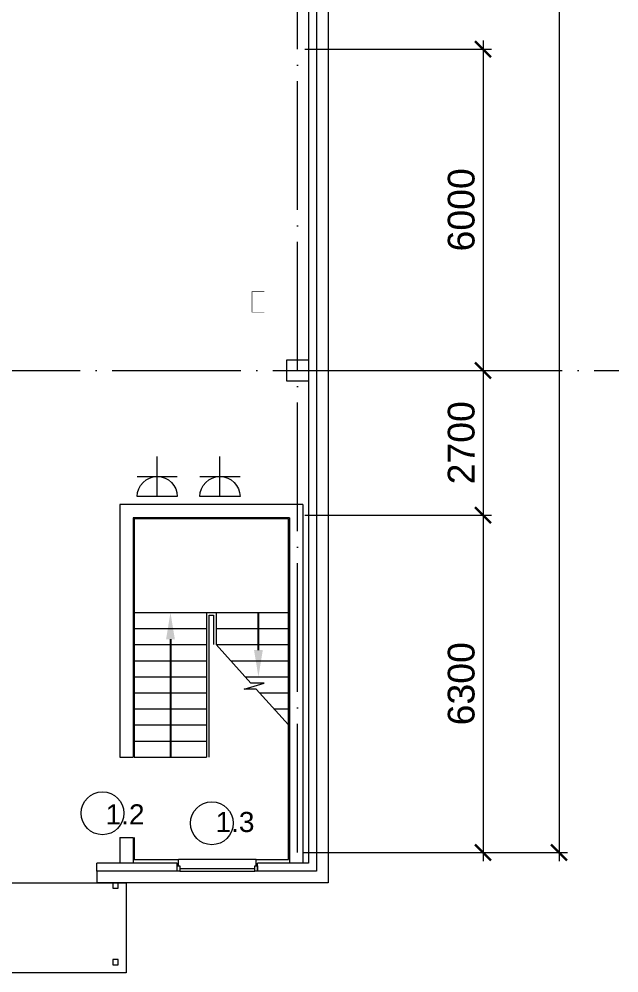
# Model space of a CAD drawing. Header units: millimetres. Extents: x -7047 to 653546, y -441812 to -147059.
# Drawn here: x 193082 to 204284, y -375211 to -357399 of the extents above; entities that cross this region are included whole.
import ezdxf
from ezdxf import colors
from ezdxf.entities.mleader import LeaderData, LeaderLine
from ezdxf.enums import TextEntityAlignment as Align
from ezdxf.math import Vec2, Vec3

# ---------------------------------------------------------------- set-up
doc = ezdxf.new("R2010")
doc.units = ezdxf.units.MM
doc.header["$PDMODE"] = 3
doc.linetypes.add('ACAD_ISO04W100', pattern=[30, 24, -3, 0, -3])
for name, color, linetype, lineweight in [('$Osveshenie', 240, 'Continuous', 15), ('$Оbорудование', 173, 'Continuous', 20), ('$Оbорудование @ 150', 173, 'Continuous', 20), ('1-Колонна', 244, 'Continuous', 60), ('1-Лестница', 236, 'Continuous', 15), ('1-Лестница детали', 247, 'Continuous', 5), ('1-Металл тонк', 107, 'Continuous', 15), ('1-Номр помещения', 173, 'Continuous', 20), ('1-Окна', 133, 'Continuous', 9), ('1-Размеры', 251, 'Continuous', 15), ('1-Стена Кирпич', 32, 'Continuous', 60), ('1-Стена сэндвич-панель', 157, 'Continuous', 60), ('1-Стена тонкая', 149, 'Continuous', 13), ('1-Цоколь', 249, 'Continuous', 15), ('Ось', 251, 'ACAD_ISO04W100', 9)]:
    doc.layers.add(name, color=color, linetype=linetype, lineweight=lineweight)
doc.styles.add('Arial-0', font='arial.ttf')
doc.styles.add('GOST_B 0.0', font='isocpeur.ttf')
doc.styles.add('Аннот2.5', font='arial.ttf', dxfattribs={"height": 2.5})
doc.dimstyles.new('АР-200', dxfattribs={"dimscale": 100, "dimtxt": 5, "dimasz": 3, "dimexe": 1.6, "dimexo": 1, "dimgap": 1.5, "dimtad": 1, "dimdec": 0, "dimdsep": 46, "dimtxsty": 'Arial-0', "dimblk": 'ARCHTICK', "dimcen": -4, "dimdle": 1.6, "dimclrd": 256, "dimclre": 256, "dimclrt": 256, "dimadec": 1, "dimazin": 0, "dimtfac": 1, "dimtdec": 0, "dimtmove": 1, "dimatfit": 3, "dimldrblk": 'ARCHTICK', "dimfxl": 1, "dimlwd": -1, "dimlwe": -1, "dimarcsym": 0})

# ---------------------------------------------------------------- blocks, each defined once
blk = doc.blocks.new('_ArchTick')
at = {"color": 0, "linetype": 'ByBlock', "const_width": 0.15}
blk.add_lwpolyline([(-0.5, -0.5), (0.5, 0.5)], dxfattribs=at)
blk = doc.blocks.new('*D104')
at = {"layer": '1-Размеры', "transparency": 16777216}
for p, q in [((203165, -303801), (203165, -373121)), ((198384, -303961), (203325, -303961)), ((198384, -372961), (203325, -372961))]:
    blk.add_line(p, q, dxfattribs=at)
at = {"layer": 'Defpoints', "color": 0, "transparency": 16777216}
for p in [(198284, -303961), (198284, -372961), (203165, -372961)]:
    blk.add_point(p, dxfattribs=at)
at = {"layer": '1-Размеры', "transparency": 16777216, "xscale": 300, "yscale": 300, "zscale": 300}
for p, rotation in [((203165, -303961), 90), ((203165, -372961), 270)]:
    blk.add_blockref('_ArchTick', p, dxfattribs=dict(at, rotation=rotation))
at = {"layer": '1-Размеры', "lineweight": 0, "transparency": 16777216, "insert": (202760, -338461), "char_height": 500, "attachment_point": 5, "rotation": 90, "style": 'Arial-0'}
blk.add_mtext('69000', dxfattribs=at)
blk = doc.blocks.new('*D105')
at = {"layer": '1-Размеры', "transparency": 16777216}
for p, q in [((201746, -357801), (201746, -364121)), ((198420, -357961), (201906, -357961)), ((198954, -363961), (201906, -363961))]:
    blk.add_line(p, q, dxfattribs=at)
at = {"layer": 'Defpoints', "color": 0, "transparency": 16777216}
for p in [(198320, -357961), (198854, -363961), (201746, -363961)]:
    blk.add_point(p, dxfattribs=at)
at = {"layer": '1-Размеры', "transparency": 16777216, "xscale": 300, "yscale": 300, "zscale": 300}
for p, rotation in [((201746, -357961), 90), ((201746, -363961), 270)]:
    blk.add_blockref('_ArchTick', p, dxfattribs=dict(at, rotation=rotation))
at = {"layer": '1-Размеры', "lineweight": 0, "transparency": 16777216, "insert": (201341, -360961), "char_height": 500, "attachment_point": 5, "rotation": 90, "style": 'Arial-0'}
blk.add_mtext('6000', dxfattribs=at)
blk = doc.blocks.new('*D106')
at = {"layer": '1-Размеры', "transparency": 16777216}
for p, q in [((201746, -366501), (201746, -373121)), ((198420, -366661), (201906, -366661)), ((198420, -372961), (201906, -372961))]:
    blk.add_line(p, q, dxfattribs=at)
at = {"layer": 'Defpoints', "color": 0, "transparency": 16777216}
for p in [(198320, -366661), (198320, -372961), (201746, -372961)]:
    blk.add_point(p, dxfattribs=at)
at = {"layer": '1-Размеры', "transparency": 16777216, "xscale": 300, "yscale": 300, "zscale": 300}
for p, rotation in [((201746, -366661), 90), ((201746, -372961), 270)]:
    blk.add_blockref('_ArchTick', p, dxfattribs=dict(at, rotation=rotation))
at = {"layer": '1-Размеры', "lineweight": 0, "transparency": 16777216, "insert": (201341, -369811), "char_height": 500, "attachment_point": 5, "rotation": 90, "style": 'Arial-0'}
blk.add_mtext('6300', dxfattribs=at)
blk = doc.blocks.new('*D103')
at = {"layer": '1-Размеры', "transparency": 16777216}
for p, q in [((201746, -363801), (201746, -366821)), ((198954, -363961), (201906, -363961)), ((198954, -366661), (201906, -366661))]:
    blk.add_line(p, q, dxfattribs=at)
at = {"layer": 'Defpoints', "color": 0, "transparency": 16777216}
for p in [(198854, -363961), (198854, -366661), (201746, -366661)]:
    blk.add_point(p, dxfattribs=at)
at = {"layer": '1-Размеры', "transparency": 16777216, "xscale": 300, "yscale": 300, "zscale": 300}
for p, rotation in [((201746, -363961), 90), ((201746, -366661), 270)]:
    blk.add_blockref('_ArchTick', p, dxfattribs=dict(at, rotation=rotation))
at = {"layer": '1-Размеры', "lineweight": 0, "transparency": 16777216, "insert": (201341, -365311), "char_height": 500, "attachment_point": 5, "rotation": 90, "style": 'Arial-0'}
blk.add_mtext('2700', dxfattribs=at)
blk = doc.blocks.new('$БлокРозеток 2п+PEскрыт_IP2X')
at = {"layer": '$Оbорудование', "lineweight": 20}
for points in [[(0, 0), (0, 5)], [(-2.5, 2.5), (2.5, 2.5)]]:
    blk.add_lwpolyline(points, dxfattribs=at)
blk.add_lwpolyline([(-2.5, 0, -1), (2.5, 0), (-2.5, 0)], format="xyb", dxfattribs=at)
at = {"style": 'GOST_B 0.0'}
blk.add_attdef('КОЛИЧЕСТВОРОЗЕТОК', text='', height=2, dxfattribs=at).set_placement((1, 2.7), align=Align.BOTTOM_LEFT)

msp = doc.modelspace()

# ---------------------------------------------------------------- linework, layer by layer
at = {"layer": '$Osveshenie', "color": 7, "const_width": 10}
msp.add_lwpolyline([(197659, -362490.7), (197432.9, -362490.7), (197432.9, -362873.1), (197659, -362873.1)], dxfattribs=at)
at = {"layer": '$Оbорудование', "color": 0}
for centre in [(194639.6, -372229.7), (196681.8, -372416.3)]:
    msp.add_circle(centre, 400, dxfattribs=at)
at = {"layer": '1-Колонна', "color": 7, "lineweight": 0}
msp.add_lwpolyline([(198083.9, -363760.9), (198483.9, -363760.9), (198483.9, -364160.9), (198083.9, -364160.9)], close=True, dxfattribs=at)
at = {"layer": '1-Лестница', "color": 7, "lineweight": 0}
for p, q in [((195233.9, -368480.9), (198113.9, -368480.9)), ((196583.9, -368480.9), (196583.9, -371180.9)), ((196763.9, -368480.9), (196763.9, -369080.9)), ((195233.9, -368780.9), (196583.9, -368780.9)), ((196763.9, -368780.9), (198113.9, -368780.9)), ((195233.9, -369080.9), (196583.9, -369080.9)), ((196763.9, -369080.9), (198113.9, -369080.9)), ((195233.9, -369380.9), (196583.9, -369380.9)), ((197033.9, -369380.9), (198113.9, -369380.9)), ((195233.9, -369680.9), (196583.9, -369680.9)), ((197303.9, -369680.9), (198113.9, -369680.9)), ((195233.9, -369980.9), (196583.9, -369980.9)), ((197573.9, -369980.9), (198113.9, -369980.9)), ((195233.9, -370280.9), (196583.9, -370280.9)), ((197843.9, -370280.9), (198113.9, -370280.9)), ((195233.9, -370580.9), (196583.9, -370580.9)), ((195233.9, -370880.9), (196583.9, -370880.9)), ((195233.9, -371180.9), (196583.9, -371180.9))]:
    msp.add_line(p, q, dxfattribs=at)
at = {"layer": '1-Лестница детали', "color": 7, "lineweight": 0}
for p, q in [((197412.4, -369801.4), (196763.9, -369080.9)), ((198113.9, -370580.9), (197510.3, -369910.3)), ((196058.9, -373210.9), (196058.9, -373095.9)), ((197508.9, -373210.9), (197508.9, -373095.9))]:
    msp.add_line(p, q, dxfattribs=at)
for points in [[(197508.9, -373095.9), (198113.9, -373095.9), (198113.9, -366730.9), (195233.9, -366730.9), (195233.9, -371180.9)], [(196633.9, -371180.9), (196633.9, -368530.9), (196713.9, -368530.9), (196713.9, -369080.9)], [(197510.3, -369910.3), (197287.3, -369910.3), (197661, -369801.4), (197412.4, -369801.4)], [(195233.9, -372680.9), (195233.9, -373095.9), (196058.9, -373095.9)]]:
    msp.add_lwpolyline(points, dxfattribs=at)
at = {"layer": '1-Металл тонк', "color": 7, "lineweight": 0}
for points in [[(194933.9, -373530.9), (194833.9, -373530.9), (194833.9, -373630.9), (194933.9, -373630.9)], [(194933.9, -374960.9), (194833.9, -374960.9), (194833.9, -375060.9), (194933.9, -375060.9)]]:
    msp.add_lwpolyline(points, close=True, dxfattribs=at)
at = {"layer": '1-Окна', "color": 7, "lineweight": 0}
for p, q in [((196083.9, -373260.9), (197483.9, -373260.9)), ((196083.9, -373310.9), (197483.9, -373310.9))]:
    msp.add_line(p, q, dxfattribs=at)
for points in [[(196033.9, -373210.9), (196083.9, -373210.9), (196083.9, -373310.9), (196033.9, -373310.9)], [(197483.9, -373210.9), (197533.9, -373210.9), (197533.9, -373310.9), (197483.9, -373310.9)]]:
    msp.add_lwpolyline(points, close=True, dxfattribs=at)
at = {"layer": '1-Стена Кирпич', "color": 7, "lineweight": 0, "ltscale": 100}
for p, q in [((194963.9, -366460.9), (194963.9, -371180.9)), ((198383.9, -366460.9), (194963.9, -366460.9)), ((198383.9, -366460.9), (198383.9, -373160.9)), ((198133.9, -366710.9), (195213.9, -366710.9)), ((195213.9, -366710.9), (195213.9, -371180.9)), ((198133.9, -366710.9), (198133.9, -373160.9)), ((194963.9, -371180.9), (195213.9, -371180.9)), ((194963.9, -372680.9), (194963.9, -373160.9)), ((194963.9, -372680.9), (195213.9, -372680.9)), ((195213.9, -372680.9), (195213.9, -373160.9))]:
    msp.add_line(p, q, dxfattribs=at)
at = {"layer": '1-Стена сэндвич-панель', "color": 7, "lineweight": 0}
msp.add_line((194533.9, -373310.9), (194533.9, -373160.9), dxfattribs=at)
at = {"layer": '1-Стена сэндвич-панель', "color": 7, "lineweight": 0, "ltscale": 100}
for p, q in [((196033.9, -373310.9), (196033.9, -373160.9)), ((197533.9, -373310.9), (197533.9, -373160.9))]:
    msp.add_line(p, q, dxfattribs=at)
at = {"layer": '1-Стена сэндвич-панель', "color": 7, "lineweight": 0}
for points in [[(170820.3, -303610.9), (198633.9, -303610.9), (198633.9, -373310.9), (197533.9, -373310.9)], [(170820.3, -303760.9), (198483.9, -303760.9), (198483.9, -373160.9), (197533.9, -373160.9)], [(196033.9, -373160.9), (194533.9, -373160.9)], [(196033.9, -373310.9), (194533.9, -373310.9)]]:
    msp.add_lwpolyline(points, dxfattribs=at)
at = {"layer": '1-Стена тонкая', "color": 7, "lineweight": 0}
msp.add_line((197508.9, -373095.9), (196058.9, -373095.9), dxfattribs=at)
at = {"layer": '1-Цоколь', "color": 7, "lineweight": 0}
msp.add_line((194533.9, -373310.9), (194533.9, -373530.9), dxfattribs=at)
msp.add_lwpolyline([(170820.3, -303390.9), (198853.9, -303390.9), (198853.9, -373530.9), (194533.9, -373530.9)], dxfattribs=at)
msp.add_lwpolyline([(192483.9, -373530.9), (195083.9, -373530.9), (195083.9, -375210.9), (192483.9, -375210.9)], close=True, dxfattribs=at)
at = {"layer": 'Ось', "color": 7, "lineweight": 0, "ltscale": 100}
for p, q in [((198283.9, -372960.9), (198283.9, -301071.2)), ((170820.3, -363960.9), (204283.9, -363960.9))]:
    msp.add_line(p, q, dxfattribs=at)

# ---------------------------------------------------------------- block references
at = {"layer": '$Оbорудование @ 150', "color": 0, "linetype": 'ByBlock', "xscale": 150, "yscale": 150, "zscale": 150}
for p in [(195662.1, -366317), (196832.7, -366317)]:
    msp.add_blockref('$БлокРозеток 2п+PEскрыт_IP2X', p, dxfattribs=at)

# ---------------------------------------------------------------- texts
at = {"layer": '1-Номр помещения', "color": 0, "char_height": 375, "width": 1061.513, "attachment_point": 5, "style": 'Аннот2.5'}
for s, insert in [('1.2', (195061, -372249.8)), ('1.3', (197113.5, -372394.8))]:
    msp.add_mtext(s, dxfattribs=dict(at, insert=insert))

# ---------------------------------------------------------------- dimensions: what is measured, and where the dimension line sits
at = {"layer": '1-Размеры', "color": 7, "lineweight": 0}
for base, p1, p2, angle, picture, middle in [((203165.3, -372960.9), (198283.9, -303960.9), (198283.9, -372960.9), 270, '*D104', (202760.1, -338460.9)), ((201746, -363960.9), (198320.3, -357960.9), (198853.9, -363960.9), 90, '*D105', (201340.8, -360960.9)), ((201746, -366660.9), (198853.9, -363960.9), (198853.9, -366660.9), 270, '*D103', (201340.8, -365310.9)), ((201746, -372960.9), (198320.3, -366660.9), (198320.3, -372960.9), 90, '*D106', (201340.6, -369810.9))]:
    dim = msp.add_linear_dim(base=base, p1=p1, p2=p2, angle=angle, dimstyle='АР-200', dxfattribs=at)
    dim.commit()
    dim.dimension.update_dxf_attribs({"geometry": picture, "text_midpoint": middle})

# ---------------------------------------------------------------- leaders
at = {"layer": '1-Лестница детали', "color": 7, "lineweight": 0}
ml = msp.add_multileader_mtext('Standard', dxfattribs=at)
ml.set_content('')
ml.set_leader_properties()
ml.build(insert=Vec2(0, 0))
ml.multileader.update_dxf_attribs({"has_dogleg": 0, "arrow_head_size": 500})
ctx = ml.context
ctx.base_point, ctx.arrow_head_size, ctx.plane_origin = Vec3(195908.9, -371180.9), 500, Vec3(195908.9, -368580.9)
ctx.text_align_type = 2
notes = []
notes.append((ctx, [(0, (1, 1, 0), (195916.9, -371180.9), (-1, 0), 8, [(0, [(195908.9, -368480.9)], 0, [])])]))
ctx.mtext, ml.multileader.dxf.content_type = None, 0
ml = msp.add_multileader_mtext('Standard', dxfattribs=at)
ml.set_content('')
ml.set_leader_properties()
ml.build(insert=Vec2(0, 0))
ml.multileader.update_dxf_attribs({"has_dogleg": 0, "arrow_head_size": 500})
ctx = ml.context
ctx.base_point, ctx.arrow_head_size, ctx.plane_origin = Vec3(197551.4, -368480.9), 500, Vec3(197551.4, -369180.9)
notes.append((ctx, [(1, (1, 1, 0), (197559.4, -368480.9), (-1, 0), 8, [(0, [(197551.4, -369680.9)], 0, [])])]))
ctx.mtext, ml.multileader.dxf.content_type = None, 0
for ctx, leaders in notes:
    for number, flags, end, landing, length, lines in leaders:
        leader = LeaderData()
        leader.index, (leader.has_last_leader_line, leader.has_dogleg_vector, leader.attachment_direction) = number, flags
        leader.last_leader_point, leader.dogleg_vector, leader.dogleg_length = Vec3(end), Vec3(landing), length
        for number, points, colour, breaks in lines:
            line = LeaderLine()
            line.index, line.vertices, line.color, line.breaks = number, Vec3.list(points), colors.encode_raw_color(colour), breaks
            leader.lines.append(line)
        ctx.leaders.append(leader)

doc.saveas('drawing.dxf')
